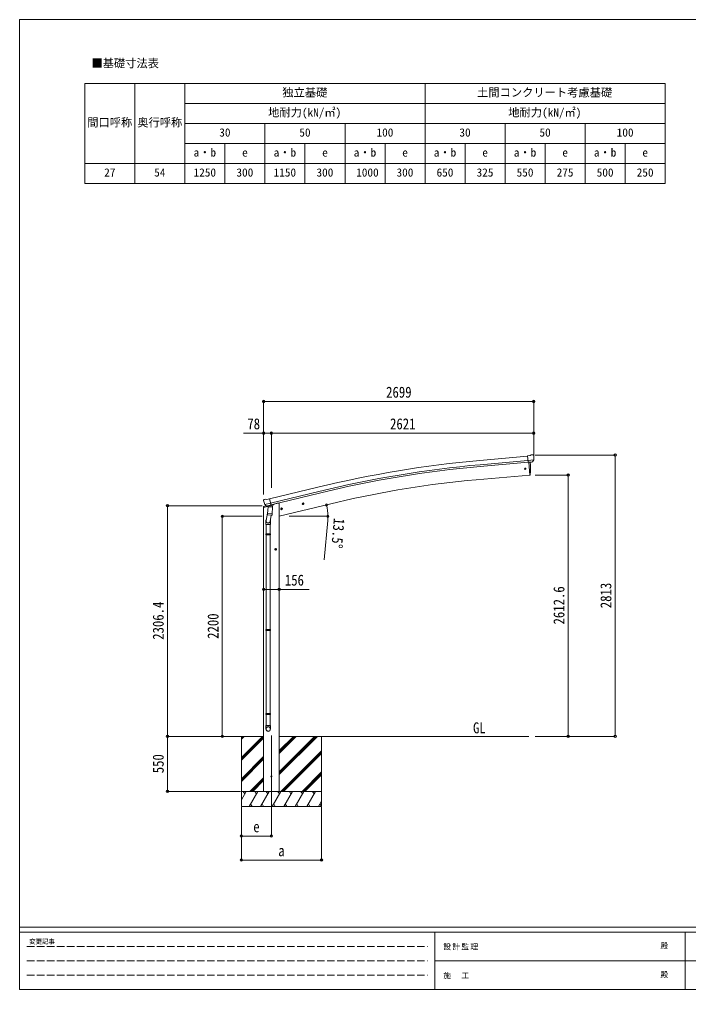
# Model space of a CAD drawing. Units: millimetres at full size, sheet at 1:25. Extents: x -6988 to 7066, y -4877 to 4823.
# Drawn here: x -6988 to -300, y -4877 to 4823 of the extents above; entities that cross this region are included whole.
import ezdxf
from ezdxf.enums import TextEntityAlignment as Align

# ---------------------------------------------------------------- set-up
doc = ezdxf.new("R2010")
doc.units = ezdxf.units.MM
doc.header["$LTSCALE"] = 25
doc.header["$PDMODE"] = 32
doc.header["$PDSIZE"] = 25
doc.linetypes.add('DASHED3', pattern=[4, 3, -1])
for name, color, linetype, lineweight in [('0-0_0', 7, 'Continuous', 9), ('0-1_本体', 4, 'Continuous', 9), ('0-2_部品', 7, 'Continuous', 9), ('0-8_PARTS2', 2, 'Continuous', 9), ('0-A_寸法', 6, 'Continuous', 9), ('F-0_240', 7, 'Continuous', 9)]:
    doc.layers.add(name, color=color, linetype=linetype, lineweight=lineweight)
doc.styles.add('ＭＳ ゴシック', font='')
doc.styles.get('ＭＳ ゴシック').set_extended_font_data('MS Gothic')

msp = doc.modelspace()

# ---------------------------------------------------------------- linework, layer by layer
at = {"layer": '0-0_0', "color": 6}
for p, q in [((-1034.08, -2345.47), (-1034.08, 467.53)), ((-1503.09, 267.13), (-1503.09, -2345.47))]:
    msp.add_line(p, q, dxfattribs=at)
at = {"layer": '0-0_0'}
for p, q in [((-5143.76, -2345.47), (-4547.42, -2345.47)), ((-4769.67, -2345.47), (-4769.67, -3045.47)), ((-4769.67, -2556.7), (-4558.44, -2345.47)), ((-4769.67, -2372.85), (-4742.29, -2345.47)), ((-4769.67, -2358.71), (-4756.44, -2345.47)), ((-4769.67, -2570.84), (-4547.42, -2348.59)), ((-4769.67, -2584.98), (-4547.42, -2362.74)), ((-4391.92, -2727.73), (-4009.66, -2345.47)), ((-4391.92, -2699.45), (-4037.94, -2345.47)), ((-4391.92, -2713.59), (-4023.8, -2345.47)), ((-4391.92, -2515.6), (-4221.79, -2345.47)), ((-4391.92, -2501.46), (-4235.94, -2345.47)), ((-4391.92, -2487.32), (-4250.08, -2345.47)), ((-4391.92, -2345.47), (-1897.19, -2345.47)), ((-3969.67, -2345.47), (-3969.67, -3045.47)), ((-4375.82, -2895.47), (-3969.67, -2489.33)), ((-4361.67, -2895.47), (-3969.67, -2503.48)), ((-4347.53, -2895.47), (-3969.67, -2517.62)), ((-4769.67, -2768.83), (-4547.42, -2546.58)), ((-4769.67, -2782.97), (-4547.42, -2560.73)), ((-4769.67, -2797.12), (-4547.42, -2574.87)), ((-4163.68, -2895.47), (-3969.67, -2701.46)), ((-4149.54, -2895.47), (-3969.67, -2715.61)), ((-4684.18, -2895.47), (-4547.42, -2758.71)), ((-4670.04, -2895.47), (-4547.42, -2772.86)), ((-4655.9, -2895.47), (-4547.42, -2787)), ((-4135.4, -2895.47), (-3969.67, -2729.75)), ((-3969.67, -2895.47), (-4769.67, -2895.47)), ((-4769.67, -2979.3), (-4721.27, -2895.47)), ((-4736.28, -2921.45), (-4751.28, -2895.47)), ((-4692.41, -3045.47), (-4605.81, -2895.47)), ((-4620.81, -2921.45), (-4635.81, -2895.47)), ((-4576.94, -3045.47), (-4490.34, -2895.47)), ((-4505.34, -2921.45), (-4520.34, -2895.47)), ((-4461.47, -3045.47), (-4374.87, -2895.47)), ((-4389.87, -2921.45), (-4404.87, -2895.47)), ((-4346, -3045.47), (-4259.4, -2895.47)), ((-4274.4, -2921.45), (-4289.4, -2895.47)), ((-4230.53, -3045.47), (-4143.93, -2895.47)), ((-4173.93, -2895.47), (-4158.93, -2921.45)), ((-4115.06, -3045.47), (-4028.45, -2895.47)), ((-4043.46, -2921.45), (-4058.46, -2895.47)), ((-3999.59, -3045.47), (-3969.67, -2993.66)), ((-4769.67, -3045.47), (-3969.67, -3045.47)), ((-4677.41, -3019.49), (-4662.41, -3045.47)), ((-4561.94, -3019.49), (-4546.94, -3045.47)), ((-4446.47, -3019.49), (-4431.47, -3045.47)), ((-4331, -3019.49), (-4316, -3045.47)), ((-4215.53, -3019.49), (-4200.53, -3045.47)), ((-4100.06, -3019.49), (-4085.06, -3045.47)), ((-3984.59, -3019.49), (-3969.59, -3045.47))]:
    msp.add_line(p, q, dxfattribs=at)
at = {"layer": '0-1_本体'}
for p, q in [((-1910.31, 456.93), (-2387.83, 413.73)), ((-1906.55, 413.93), (-2383.94, 370.74)), ((-1905.08, 397.16), (-2382.42, 353.98)), ((-1897.85, 394.77), (-1886.68, 267.17)), ((-2424.63, 220.11), (-1886.68, 267.17)), ((-4487.15, 28.12), (-4004.28, 145.6)), ((-4477.08, -13.85), (-3994.07, 103.62)), ((-4473.14, -30.23), (-3990.09, 87.26)), ((-4547.17, -55.18), (-4547.17, -2895.47)), ((-4411.67, -15.47), (-4445.18, -23.52)), ((-4391.67, -15.47), (-4411.67, -15.47)), ((-4391.67, -145.47), (-3806, -4.86)), ((-4391.67, -15.47), (-4391.67, -2895.47)), ((-4416.17, -474.97), (-4436.17, -474.97)), ((-4426.17, -467.47), (-4432.67, -471.22)), ((-4432.67, -471.22), (-4432.67, -478.73)), ((-4432.67, -478.73), (-4426.17, -482.48)), ((-4426.17, -484.97), (-4426.17, -464.97)), ((-4419.67, -471.22), (-4426.17, -467.47))]:
    msp.add_line(p, q, dxfattribs=at)
at = {"layer": '0-1_本体', "color": 6}
msp.add_line((-4391.42, -875.65), (-4547.42, -875.65), dxfattribs=at)
at = {"layer": '0-1_本体'}
msp.add_lwpolyline([(-4426.17, -482.48), (-4419.67, -478.73), (-4419.67, -471.22)], dxfattribs=at)
for radius in [8.5, 7.7, 6.5]:
    msp.add_circle((-4426.17, -474.97), radius, dxfattribs=at)
for centre, radius, start, end in [((-1391.7, -10596.28), 11054.98, 95.16866, 103.66973), ((-1391.7, -10596.28), 11011.82, 95.16974, 103.66973), ((-1391.7, -10596.28), 10994.98, 95.16974, 103.66973), ((-1601.64, -9186.67), 9442.71, 95.00001, 103.5)]:
    msp.add_arc(centre, radius, start, end, dxfattribs=at)
at = {"layer": '0-2_部品', "lineweight": 18}
for p, q in [((-6333.78, 4183.07), (-533.78, 4183.07)), ((-6333.78, 4183.07), (-6333.78, 3183.07)), ((-5833.78, 4183.07), (-5833.78, 3183.07)), ((-2933.78, 4183.07), (-2933.78, 3183.07)), ((-5333.78, 3983.07), (-533.78, 3983.07)), ((-5333.78, 3783.07), (-533.78, 3783.07)), ((-2133.78, 3783.07), (-2133.78, 3183.07)), ((-5333.78, 3583.07), (-533.78, 3583.07)), ((-1733.78, 3583.07), (-1733.78, 3183.07)), ((-933.78, 3583.07), (-933.78, 3183.07))]:
    msp.add_line(p, q, dxfattribs=at)
at = {"layer": '0-2_部品'}
for p, q in [((-1883.93, 461.38), (-1910.5, 459.05)), ((-1904.84, 394.39), (-1910.5, 459.05)), ((-1847.64, 419.09), (-1906.55, 413.93)), ((-1894.88, 395.26), (-1904.84, 394.39)), ((-1897.87, 395), (-1886.7, 267.4)), ((-1883.93, 461.38), (-1872.21, 468.14)), ((-1857.31, 469.73), (-1870.97, 468.53)), ((-1861.27, 398.2), (-1868.98, 397.53)), ((-1858.89, 399.6), (-1847.95, 418.54)), ((-1848.17, 463.98), (-1853.66, 468.58)), ((-1847.11, 461.94), (-1846.99, 460.59)), ((-1886.7, 267.4), (-1884.65, 267.65)), ((-4548.86, 12.54), (-4548.58, 11.39)), ((-4544.64, 21.11), (-4548.5, 14.82)), ((-4541.55, 23.36), (-4528.36, 26.53)), ((-4513.8, 23.85), (-4527.06, 26.55)), ((-4513.8, 23.85), (-4487.87, 30.08)), ((-4549.99, -55.79), (-4507.28, -45.54)), ((-4549.99, -48.9), (-4549.99, -55.79)), ((-4521.48, -39.69), (-4547.69, -45.99)), ((-4534.81, -27.77), (-4477.3, -13.96)), ((-4517.95, -42.68), (-4534.33, -28.19)), ((-4506.36, -92.2), (-4522.27, -188.37)), ((-4515.25, -43.24), (-4507.73, -41.44)), ((-4514.41, -43.14), (-4512.88, -42.77)), ((-4512.88, -42.77), (-4476.18, -33.96)), ((-4511.04, -43), (-4511.09, -43.74)), ((-4510.34, -44.78), (-4484.52, -51.22)), ((-4503.42, -50.13), (-4508.09, -116.96)), ((-4457.73, -53.32), (-4503.42, -50.13)), ((-4501.64, -46.95), (-4501.87, -50.23)), ((-4482.13, -35.78), (-4483.15, -50.39)), ((-4476.18, -33.96), (-4474.65, -33.59)), ((-4473.09, -31.49), (-4472.15, -31.55)), ((-4472.15, -31.55), (-4458.83, -46.87)), ((-4468.16, -36.15), (-4449.27, -31.61)), ((-4462.41, -120.16), (-4457.73, -53.32)), ((-4458.83, -46.87), (-4459.28, -53.21)), ((-4445.43, -23.44), (-4445.43, -26.75)), ((-4377.11, -73.01), (-4357.67, -68.34)), ((-4372.56, -65.23), (-4374.69, -72.43)), ((-4365.26, -63.48), (-4372.56, -65.23)), ((-4365.06, -80.4), (-4369.72, -60.95)), ((-4360.09, -68.93), (-4365.26, -63.48)), ((-4362.22, -76.12), (-4360.09, -68.93)), ((-4163.19, -21.65), (-4143.75, -16.99)), ((-4158.64, -13.88), (-4160.77, -21.07)), ((-4151.34, -12.12), (-4158.64, -13.88)), ((-4151.13, -29.04), (-4155.8, -9.6)), ((-4146.17, -17.57), (-4151.34, -12.12)), ((-4148.3, -24.76), (-4146.17, -17.57)), ((-4524.42, -225.53), (-4524.42, -191.18)), ((-4508.95, -129.43), (-4508.08, -116.96)), ((-4508.56, -130.79), (-4508.56, -130.79)), ((-4462.41, -120.16), (-4508.09, -116.96)), ((-4507.11, -131.57), (-4465.41, -134.48)), ((-4470.84, -134.1), (-4481.57, -197.69)), ((-4478.42, -190.87), (-4478.42, -225.53)), ((-4462.42, -120.16), (-4463.31, -132.85)), ((-4478.42, -225.53), (-4524.42, -225.53)), ((-4522.42, -225.53), (-4522.42, -319.53)), ((-4480.42, -225.53), (-4480.42, -319.53)), ((-4524.42, -321.53), (-4523.42, -319.53)), ((-4478.42, -321.53), (-4524.42, -321.53)), ((-4478.42, -329.53), (-4524.42, -329.53)), ((-4479.42, -319.53), (-4523.42, -319.53)), ((-4479.42, -331.53), (-4523.42, -331.53)), ((-4522.42, -331.53), (-4522.42, -1275.72)), ((-4480.42, -331.53), (-4480.42, -1275.72)), ((-4478.42, -321.53), (-4479.42, -319.53)), ((-4478.42, -329.53), (-4479.42, -331.53)), ((-4478.42, -321.53), (-4478.42, -329.53)), ((-4415.92, -475.59), (-4435.92, -475.59)), ((-4425.92, -468.09), (-4432.42, -471.84)), ((-4432.42, -471.84), (-4432.42, -479.34)), ((-4432.42, -479.34), (-4425.92, -483.1)), ((-4425.92, -485.59), (-4425.92, -465.59)), ((-4419.42, -471.84), (-4425.92, -468.09)), ((-4524.42, -1277.72), (-4523.42, -1275.72)), ((-4478.42, -1277.72), (-4524.42, -1277.72)), ((-4478.42, -1285.72), (-4524.42, -1285.72)), ((-4479.42, -1275.72), (-4523.42, -1275.72)), ((-4479.42, -1287.72), (-4523.42, -1287.72)), ((-4522.42, -1287.72), (-4522.42, -2115.9)), ((-4480.42, -1287.72), (-4480.42, -2115.9)), ((-4478.42, -1277.72), (-4479.42, -1275.72)), ((-4478.42, -1285.72), (-4479.42, -1287.72)), ((-4478.42, -1277.72), (-4478.42, -1285.72)), ((-4524.42, -2117.9), (-4523.42, -2115.9)), ((-4478.42, -2117.9), (-4524.42, -2117.9)), ((-4478.42, -2125.9), (-4524.42, -2125.9)), ((-4479.42, -2115.9), (-4523.42, -2115.9)), ((-4479.42, -2127.9), (-4523.42, -2127.9)), ((-4522.42, -2127.9), (-4522.42, -2237.9)), ((-4480.42, -2127.9), (-4480.42, -2237.9)), ((-4478.42, -2117.9), (-4479.42, -2115.9)), ((-4478.42, -2125.9), (-4479.42, -2127.9)), ((-4478.42, -2117.9), (-4478.42, -2125.9)), ((-4524.42, -2272.05), (-4524.42, -2237.9)), ((-4478.42, -2237.9), (-4524.42, -2237.9)), ((-4478.42, -2272.05), (-4478.42, -2237.9))]:
    msp.add_line(p, q, dxfattribs=at)
at = {"layer": '0-2_部品', "lineweight": 18}
for points in [[(-5333.78, 4183.07), (-5333.78, 3983.07), (-5333.78, 3383.07), (-5333.78, 3183.07)], [(-533.78, 4183.07), (-533.78, 3583.07), (-533.78, 3183.07)], [(-4533.78, 3783.07), (-4533.78, 3583.07), (-4533.78, 3183.07)], [(-3733.78, 3783.07), (-3733.78, 3583.07), (-3733.78, 3183.07)], [(-1333.78, 3783.07), (-1333.78, 3383.07), (-1333.78, 3183.07)], [(-4933.78, 3583.07), (-4933.78, 3383.07), (-4933.78, 3183.07)], [(-4133.78, 3583.07), (-4133.78, 3383.07), (-4133.78, 3183.07)], [(-3333.78, 3583.07), (-3333.78, 3383.07), (-3333.78, 3183.07)], [(-2533.78, 3583.07), (-2533.78, 3383.07), (-2533.78, 3183.07)], [(-6333.78, 3383.07), (-5333.78, 3383.07), (-533.78, 3383.07)], [(-6333.78, 3183.07), (-5833.78, 3183.07), (-2933.78, 3183.07), (-1333.78, 3183.07), (-533.78, 3183.07)]]:
    msp.add_lwpolyline(points, dxfattribs=at)
at = {"layer": '0-2_部品'}
for points in [[(-1894.88, 395.26), (-1894.61, 395.2), (-1869.23, 397.42), (-1868.98, 397.53)], [(-1847.56, 419.72), (-1847.85, 418.73), (-1847.95, 418.54)], [(-4482.44, -35.37), (-4472.72, -33.04), (-4487.87, 30.08)], [(-4535.08, -27.19), (-4534.49, -28.03), (-4534.33, -28.19)], [(-4482.44, -35.37), (-4482.68, -35.52), (-4507.45, -41.47), (-4507.73, -41.44)], [(-4374.69, -72.43), (-4369.52, -77.87), (-4362.22, -76.12)], [(-4160.77, -21.07), (-4155.6, -26.52), (-4148.3, -24.76)], [(-4524.42, -321.53), (-4524.42, -329.53), (-4523.42, -331.53)], [(-4425.92, -483.1), (-4419.42, -479.34), (-4419.42, -471.84)], [(-4524.42, -1277.72), (-4524.42, -1285.72), (-4523.42, -1287.72)], [(-4524.42, -2117.9), (-4524.42, -2125.9), (-4523.42, -2127.9)]]:
    msp.add_lwpolyline(points, dxfattribs=at)
for centre, radius in [((-1932.39, 330.66), 6.5), ((-4367.39, -70.68), 8.5), ((-4367.39, -70.68), 7.7), ((-4367.39, -70.68), 6.5), ((-4153.47, -19.32), 8.5), ((-4153.47, -19.32), 7.7), ((-4153.47, -19.32), 6.5), ((-4425.92, -475.59), 8.5), ((-4425.92, -475.59), 7.7), ((-4425.92, -475.59), 6.5)]:
    msp.add_circle(centre, radius, dxfattribs=at)
at = {"layer": '0-2_部品', "color": 4}
msp.add_circle((-4469.42, -2745.47), 4.5, dxfattribs=at)
at = {"layer": '0-2_部品'}
for centre, radius, start, end in [((-2780.47, 323.21), 900, 356.63919, 4.64986), ((-1870.71, 465.55), 3, 95, 120), ((-1856.87, 464.75), 5, 50.00648, 94.99352), ((-2048.62, 442.95), 202.4, 353.4085, 5), ((-1885.01, 270.63), 3, 277, 356.63919), ((-4351.78, 58.64), 202.4, 193.5, 205.09125), ((-4540.38, 18.5), 5, 103.5, 148.5), ((-4527.66, 23.61), 3, 78.5, 103.5), ((-4546.99, -48.9), 3, 103.5, 180), ((-4514.53, -42.65), 0.5, 248.23754, 283.5), ((-4511.54, -42.96), 0.5, 356, 103.5), ((-4510.1, -43.81), 1, 176, 256), ((-4484.17, -50.25), 1.03, 250.03897, 351.96569), ((-4481.53, -35.86), 0.604, 100.59842, 172.20595), ((-4474.76, -33.11), 0.5, 283.5, 318.76246), ((-4450.43, -26.75), 5, 283.5, 0), ((-4494.42, -191.18), 30, 177.45142, 180), ((-4507.01, -129.6), 1.95, 175.04017, 217.47766), ((-4506.97, -129.57), 2, 217.40962, 266), ((-4465.27, -132.49), 2, 266, 349.46843)]:
    msp.add_arc(centre, radius, start, end, dxfattribs=at)
for centre, major_axis, ratio, start_param, end_param in [((-1861.54, 401.2), (1.62, -2.54), 0.997631, 5.8041905, 5.8929484), ((-1861.61, 401.31), (-3.5, 2.17), 0.650902, 2.1145521, 2.1873627), ((-1861.49, 401.11), (1.62, -2.54), 0.997631, 5.965759, 6.7621801), ((-1842.79, 465.98), (-15.35, 3.44), 0.101033, 5.9751426, 5.9753737), ((-1850.11, 461.68), (2.71, -1.31), 0.997474, 0.5366567, 1.3225652), ((-4545.94, 13.25), (-1.57, -2.57), 0.99628, 4.712389, 5.4996506), ((-4515.97, -40.42), (-0.73, -2.92), 0.997631, 5.8041905, 6.6006116), ((-4515.91, -40.2), (2.63, 3.16), 0.650902, 4.0958226, 4.1686332), ((-4515.94, -40.32), (-0.73, -2.92), 0.997631, 0.3902369, 0.4789948), ((-4501.43, -190.87), (23, 0), 0.996195, 2.5560258, 6.5663028), ((-4501.43, -190.87), (21, 0), 0.996195, 2.9349147, 5.9512394), ((-4501.42, -2270.3), (-23, 0), 0.996195, 3.1415927, 6.2831853), ((-4501.42, -2272.05), (-23, 0), 0.996195, 3.1415927, 6.2831853), ((-4501.42, -2272.05), (0, -23.43), 0.981806, 4.712389, 7.8539816)]:
    msp.add_ellipse(centre, major_axis=major_axis, ratio=ratio, start_param=start_param, end_param=end_param, dxfattribs=at)
msp.add_ellipse((-4501.42, -2272.05), major_axis=(21, 0), ratio=0.996195, dxfattribs=at)
at = {"layer": '0-8_PARTS2'}
msp.add_line((-4469.42, -2336.26), (-4469.42, -3095.47), dxfattribs=at)
at = {"layer": '0-A_寸法'}
for p, q in [((-4547.42, 1002.89), (-1848.42, 1002.89)), ((-1848.42, 1002.89), (-1848.42, 686.27)), ((-4547.42, 686.27), (-4547.42, 74.04)), ((-4547.42, 686.27), (-4469.42, 686.27)), ((-4469.42, 686.27), (-4469.42, 138.41)), ((-4469.42, 686.27), (-1848.42, 686.27)), ((-1848.42, 686.27), (-1848.42, 457.26)), ((-1034.08, 467.53), (-1831.92, 467.53)), ((-1503.09, 267.13), (-1831.92, 267.13)), ((-5508, -2345.47), (-5508, -39.07)), ((-5508, -39.07), (-4562.92, -39.07)), ((-4960.03, -2345.47), (-4960.03, -145.47)), ((-4960.03, -145.47), (-4562.92, -145.47)), ((-4290.92, -145.47), (-3904.07, -145.47)), ((-3906.92, -187.93), (-3941.29, -580.43)), ((-4391.42, -875.65), (-4091.42, -875.65)), ((-5508, -2345.47), (-4779.89, -2345.47)), ((-5508, -2895.47), (-5508, -2345.47)), ((-1503.09, -2345.47), (-1831.92, -2345.47)), ((-1034.08, -2345.47), (-1503.09, -2345.47)), ((-5508, -2895.47), (-4779.89, -2895.47)), ((-4769.67, -3581.84), (-4769.67, -3052.89)), ((-4769.67, -3341.86), (-4769.67, -3052.89)), ((-4469.42, -3341.86), (-4469.42, -3052.89)), ((-3969.67, -3581.84), (-3969.67, -3052.89)), ((-4469.42, -3341.86), (-4769.67, -3341.86)), ((-4769.67, -3581.84), (-3969.67, -3581.84))]:
    msp.add_line(p, q, dxfattribs=at)
msp.add_lwpolyline([(-4547.42, 1002.89), (-4547.42, 686.27), (-4747.42, 686.27)], dxfattribs=at)
for centre in [(-3918.52, -31.82), (-3905.07, -145.47)]:
    msp.add_circle(centre, 10.62, dxfattribs=at)
for start, end in [(0, 13.5), (354.99678, 0)]:
    msp.add_arc((-4391.92, -145.47), 486.86, start, end, dxfattribs=at)
for p in [(-4547.42, 1002.89), (-1848.42, 1002.89), (-4547.42, 686.27), (-4469.42, 686.27), (-1848.42, 686.27), (-1034.08, 467.53), (-1503.09, 267.13), (-5508, -39.07), (-4960.03, -145.47), (-4547.42, -875.65), (-4391.42, -875.65), (-5508, -2345.47), (-4960.03, -2345.47), (-1503.09, -2345.47), (-1034.08, -2345.47), (-5508, -2895.47), (-4769.67, -3341.86), (-4469.42, -3341.86), (-4769.67, -3581.84), (-3969.67, -3581.84)]:
    msp.add_point(p, dxfattribs=at)
at = {"layer": 'F-0_240', "color": 5}
for p, q in [((-6987.88, 4822.79), (-6987.88, -4877.21)), ((-6987.88, 4822.79), (6712.12, 4822.79)), ((-6987.88, -4252.21), (6712.12, -4252.21)), ((-6987.88, -4302.21), (4489.82, -4302.21)), ((-2835.18, -4302.21), (-2835.18, -4877.21)), ((-335.18, -4302.21), (-335.18, -4877.21)), ((-2835.18, -4589.71), (2289.82, -4589.71)), ((-6987.88, -4877.21), (6712.12, -4877.21))]:
    msp.add_line(p, q, dxfattribs=at)
at = {"layer": 'F-0_240', "color": 4, "linetype": 'DASHED3'}
for p, q in [((-6912.88, -4445.96), (-2910.18, -4445.96)), ((-6912.88, -4589.71), (-2910.18, -4589.71)), ((-6912.88, -4733.46), (-2910.18, -4733.46))]:
    msp.add_line(p, q, dxfattribs=at)

# ---------------------------------------------------------------- texts
at = {"layer": '0-0_0', "style": 'ＭＳ ゴシック', "width": 0.85}
msp.add_text('GL', height=110, dxfattribs=at).set_placement((-2454.73, -2347.91), align=Align.BOTTOM_LEFT)
at = {"layer": '0-2_部品', "style": 'ＭＳ ゴシック'}
for s, p in [('■基礎寸法表', (-6268.48, 4317.83)), ('独立基礎', (-4360.45, 4026.4)), ('土間コンクリート考慮基礎', (-2413.78, 4026.4)), ('地耐力(kN/㎡)', (-4502.11, 3826.4)), ('地耐力(kN/㎡)', (-2102.11, 3826.4)), ('間口呼称', (-6310.45, 3726.4)), ('奥行呼称', (-5810.45, 3726.4)), ('30', (-4990.45, 3626.4)), ('50', (-4190.45, 3626.4)), ('100', (-3418.78, 3626.4)), ('30', (-2590.45, 3626.4)), ('50', (-1790.45, 3626.4)), ('100', (-1018.78, 3626.4)), ('a・b', (-5247.11, 3426.4)), ('e', (-4762.11, 3426.4)), ('a・b', (-4447.11, 3426.4)), ('e', (-3962.11, 3426.4)), ('a・b', (-3647.11, 3426.4)), ('e', (-3162.11, 3426.4)), ('a・b', (-2847.11, 3426.4)), ('e', (-2362.11, 3426.4)), ('a・b', (-2047.11, 3426.4)), ('e', (-1562.11, 3426.4)), ('a・b', (-1247.11, 3426.4)), ('e', (-762.11, 3426.4)), ('27', (-6140.45, 3226.4)), ('54', (-5640.45, 3226.4)), ('1250', (-5247.11, 3226.4)), ('300', (-4818.78, 3226.4)), ('1150', (-4447.11, 3226.4)), ('300', (-4018.78, 3226.4)), ('1000', (-3621.91, 3226.4)), ('300', (-3218.78, 3226.4)), ('650', (-2818.78, 3226.4)), ('325', (-2418.78, 3226.4)), ('550', (-2018.78, 3226.4)), ('275', (-1618.78, 3226.4)), ('500', (-1218.78, 3226.4)), ('250', (-818.78, 3226.4))]:
    msp.add_text(s, height=82.48, dxfattribs=at).set_placement(p, align=Align.BOTTOM_LEFT)
at = {"layer": '0-A_寸法', "color": 7, "style": 'ＭＳ ゴシック', "width": 0.85}
for s, p in [('2699', (-3322.92, 1007.89)), ('78', (-4709.92, 691.27)), ('2621', (-3283.92, 691.27)), ('156', (-4335.17, -870.65)), ('e', (-4650.92, -3336.86)), ('a', (-4400.92, -3576.84))]:
    msp.add_text(s, height=110, dxfattribs=at).set_placement(p, align=Align.BOTTOM_LEFT)
for s, rotation, p in [('13.5°', 264.997, (-3877.94, -157.85)), ('2612.6', 90, (-1508.09, -1226.67)), ('2813', 90, (-1039.08, -1063.97)), ('2306.4', 90, (-5513, -1379.77)), ('2200', 90, (-4965.03, -1370.47)), ('550', 90, (-5513, -2714.22))]:
    msp.add_text(s, height=110, rotation=rotation, dxfattribs=at).set_placement(p, align=Align.BOTTOM_LEFT)
at = {"layer": 'F-0_240', "style": 'ＭＳ ゴシック'}
for s, height, p in [('変更記事', 45.82, (-6890.19, -4433.46)), ('殿', 54.99, (-581.6, -4483.46)), ('殿', 54.99, (-581.6, -4770.96))]:
    msp.add_text(s, height=height, dxfattribs=at).set_placement(p, align=Align.BOTTOM_LEFT)
at = {"layer": 'F-0_240', "char_height": 54.99, "attachment_point": 7, "style": 'ＭＳ ゴシック'}
for s, insert in [('\\T1.17;設計監理', (-2750.74, -4483.46)), ('\\T1.17;施\u3000工', (-2750.74, -4770.96))]:
    msp.add_mtext(s, dxfattribs=dict(at, insert=insert))

doc.saveas('drawing.dxf')
